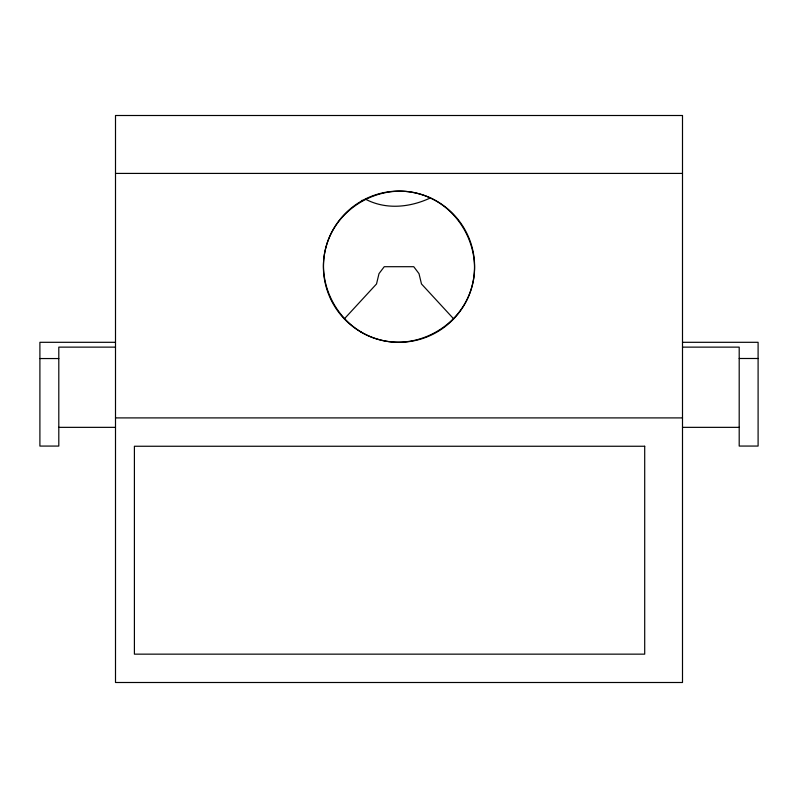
<?xml version="1.0" encoding="UTF-8"?>
<svg xmlns="http://www.w3.org/2000/svg" width="798" height="798" viewBox="0 0 798 798"><rect width="100%" height="100%" fill="white"/><g stroke="black" fill="none" stroke-linecap="round" stroke-linejoin="round"><path stroke-width="1.2" d="M344.367 318.841L376.516 283.958L379 273.634L384.247 266.702L413.753 266.702L419 273.634L421.484 283.958L453.633 318.841M430.092 198.064C409.773 207.51 385.853 209.914 365.454 199.161M115.501 173.415L682.499 173.415M115.501 342.302L39.9 342.302L39.9 446.072L58.803 446.072L58.803 347.13L115.501 347.13M682.499 342.302L758.1 342.302L758.1 446.062L739.197 446.062L739.197 347.13L682.499 347.13M739.197 358.492L758.1 358.492M39.9 358.551L58.803 358.551M115.501 417.903L682.499 417.903M58.673 427.349L115.501 427.349M682.499 427.349L739.327 427.349M361.963 200.308L362.741 200.587M325.973 247.131C315.26 286.153 340.287 329.494 379.429 339.729C418.451 350.442 461.793 325.414 472.027 286.263C482.74 247.25 457.713 203.899 418.571 193.675C379.549 182.961 336.207 207.989 325.973 247.131M682.499 115.501L115.501 115.501L115.501 682.499L682.499 682.499L682.499 115.501M644.704 446.252L134.403 446.252L134.403 654.151L644.704 654.151L644.704 446.252M361.205 332.168A75.601 75.601 0 0 0 474.601 266.702A75.601 75.601 0 0 0 361.205 201.226A75.601 75.601 0 0 0 361.205 332.168"/></g></svg>
